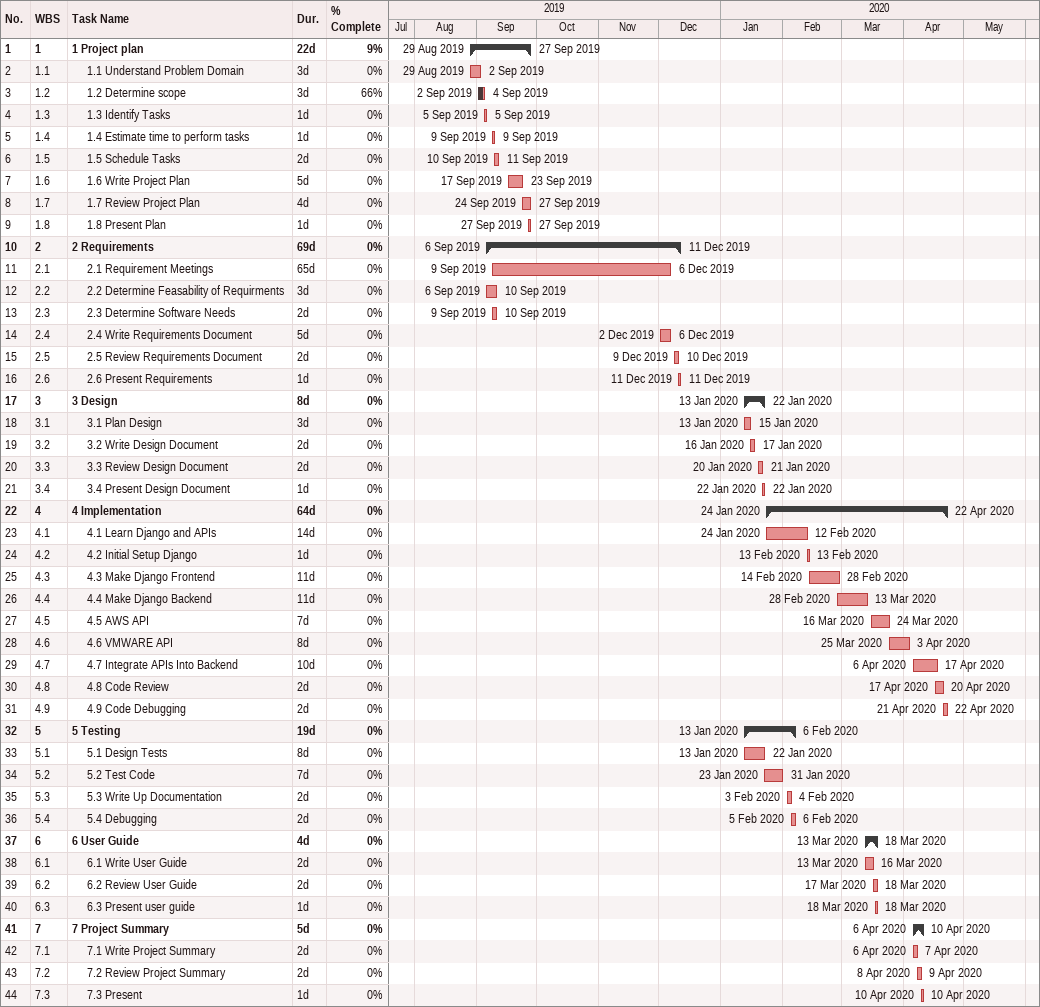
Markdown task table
| ID | WBS | Task | Duration | Start | Finish | % complete |
|---|---|---|---|---|---|---|
| 1 | 1 | **1 Project plan** | 22d | 2019-08-29 | 2019-09-27 | 9 |
| 2 | 1.1 | 1.1 Understand Problem Domain | 3d | 2019-08-29 | 2019-09-02 | 0 |
| 3 | 1.2 | 1.2 Determine scope | 3d | 2019-09-02 | 2019-09-04 | 66 |
| 4 | 1.3 | 1.3 Identify Tasks | 1d | 2019-09-05 | 2019-09-05 | 0 |
| 5 | 1.4 | 1.4 Estimate time to perform tasks | 1d | 2019-09-09 | 2019-09-09 | 0 |
| 6 | 1.5 | 1.5 Schedule Tasks | 2d | 2019-09-10 | 2019-09-11 | 0 |
| 7 | 1.6 | 1.6 Write Project Plan | 5d | 2019-09-17 | 2019-09-23 | 0 |
| 8 | 1.7 | 1.7 Review Project Plan | 4d | 2019-09-24 | 2019-09-27 | 0 |
| 9 | 1.8 | 1.8 Present Plan | 1d | 2019-09-27 | 2019-09-27 | 0 |
| 10 | 2 | **2 Requirements** | 69d | 2019-09-06 | 2019-12-11 | 0 |
| 11 | 2.1 | 2.1 Requirement Meetings | 65d | 2019-09-09 | 2019-12-06 | 0 |
| 12 | 2.2 | 2.2 Determine Feasability of Requirments | 3d | 2019-09-06 | 2019-09-10 | 0 |
| 13 | 2.3 | 2.3 Determine Software Needs | 2d | 2019-09-09 | 2019-09-10 | 0 |
| 14 | 2.4 | 2.4 Write Requirements Document | 5d | 2019-12-02 | 2019-12-06 | 0 |
| 15 | 2.5 | 2.5 Review Requirements Document | 2d | 2019-12-09 | 2019-12-10 | 0 |
| 16 | 2.6 | 2.6 Present Requirements | 1d | 2019-12-11 | 2019-12-11 | 0 |
| 17 | 3 | **3 Design** | 8d | 2020-01-13 | 2020-01-22 | 0 |
| 18 | 3.1 | 3.1 Plan Design | 3d | 2020-01-13 | 2020-01-15 | 0 |
| 19 | 3.2 | 3.2 Write Design Document | 2d | 2020-01-16 | 2020-01-17 | 0 |
| 20 | 3.3 | 3.3 Review Design Document | 2d | 2020-01-20 | 2020-01-21 | 0 |
| 21 | 3.4 | 3.4 Present Design Document | 1d | 2020-01-22 | 2020-01-22 | 0 |
| 22 | 4 | **4 Implementation** | 64d | 2020-01-24 | 2020-04-22 | 0 |
| 23 | 4.1 | 4.1 Learn Django and APIs | 14d | 2020-01-24 | 2020-02-12 | 0 |
| 24 | 4.2 | 4.2 Initial Setup Django | 1d | 2020-02-13 | 2020-02-13 | 0 |
| 25 | 4.3 | 4.3 Make Django Frontend | 11d | 2020-02-14 | 2020-02-28 | 0 |
| 26 | 4.4 | 4.4 Make Django Backend | 11d | 2020-02-28 | 2020-03-13 | 0 |
| 27 | 4.5 | 4.5 AWS API | 7d | 2020-03-16 | 2020-03-24 | 0 |
| 28 | 4.6 | 4.6 VMWARE API | 8d | 2020-03-25 | 2020-04-03 | 0 |
| 29 | 4.7 | 4.7 Integrate APIs Into Backend | 10d | 2020-04-06 | 2020-04-17 | 0 |
| 30 | 4.8 | 4.8 Code Review | 2d | 2020-04-17 | 2020-04-20 | 0 |
| 31 | 4.9 | 4.9 Code Debugging | 2d | 2020-04-21 | 2020-04-22 | 0 |
| 32 | 5 | **5 Testing** | 19d | 2020-01-13 | 2020-02-06 | 0 |
| 33 | 5.1 | 5.1 Design Tests | 8d | 2020-01-13 | 2020-01-22 | 0 |
| 34 | 5.2 | 5.2 Test Code | 7d | 2020-01-23 | 2020-01-31 | 0 |
| 35 | 5.3 | 5.3 Write Up Documentation | 2d | 2020-02-03 | 2020-02-04 | 0 |
| 36 | 5.4 | 5.4 Debugging | 2d | 2020-02-05 | 2020-02-06 | 0 |
| 37 | 6 | **6 User Guide** | 4d | 2020-03-13 | 2020-03-18 | 0 |
| 38 | 6.1 | 6.1 Write User Guide | 2d | 2020-03-13 | 2020-03-16 | 0 |
| 39 | 6.2 | 6.2 Review User Guide | 2d | 2020-03-17 | 2020-03-18 | 0 |
| 40 | 6.3 | 6.3 Present user guide | 1d | 2020-03-18 | 2020-03-18 | 0 |
| 41 | 7 | **7 Project Summary** | 5d | 2020-04-06 | 2020-04-10 | 0 |
| 42 | 7.1 | 7.1 Write Project Summary | 2d | 2020-04-06 | 2020-04-07 | 0 |
| 43 | 7.2 | 7.2 Review Project Summary | 2d | 2020-04-08 | 2020-04-09 | 0 |
| 44 | 7.3 | 7.3 Present | 1d | 2020-04-10 | 2020-04-10 | 0 |
